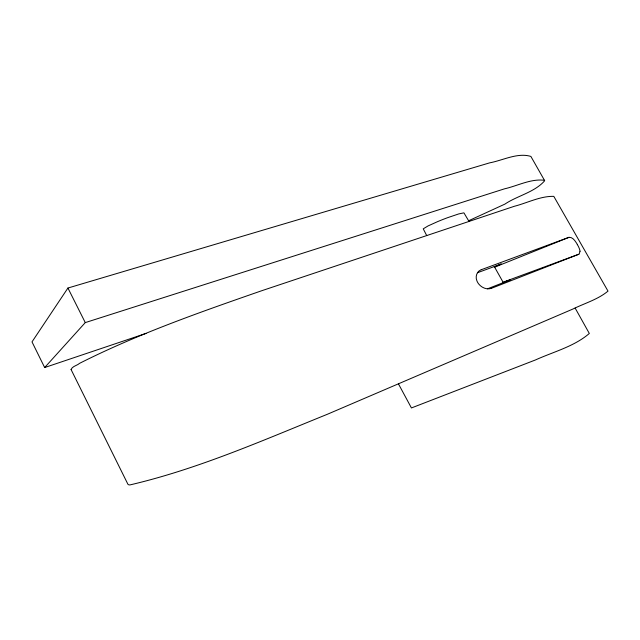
<?xml version="1.0" encoding="UTF-8"?>
<svg xmlns="http://www.w3.org/2000/svg" width="640" height="640" viewBox="0 0 640 640"><rect width="100%" height="100%" fill="white"/><g stroke="black" fill="none" stroke-linecap="round" stroke-linejoin="round"><path stroke-width="0.96" d="M468.632 220.752L504.92 204.096C517.304 195.728 534.648 192.296 544.696 180.728L530.88 156.424C517.64 152.336 502.928 160.368 489.744 162.832L67.928 288.04L32 341.888L44.664 367.544L146.048 333.416M44.664 367.544L85.272 322.6L504.504 188.832C517.52 185.904 531.232 178.4 544.6 180.336M481.008 269.816C476.784 271.384 475.168 276.664 476.84 280.64A14.656 12.52 3.9 0 0 478.72 283.992C481.624 287.696 486.84 289.936 491.44 288.32M579.96 251.28L579.248 253.96A1.792 1.528 3.9 0 1 578.744 254.272L491.592 288.256M494.656 267.176L569.032 237.312C573.072 237.048 575.424 241.472 577.384 244.432M494.472 266.848L501.336 263.96L477.464 272.728M487.472 288.824L510.288 279.888L504.52 281.936M481.24 269.728L569.032 237.312M503.08 282.208L578.744 254.264M575.152 308.08L589.32 333.464C574.216 346.544 553.472 351.768 535.456 359.96L411.432 407.952L398.424 383.824M469.016 221.44L463.92 212.848L458.704 213.936L447.496 217.72A252.664 215.888 3.9 0 0 437.704 221.584L428.088 225.912L423.248 228.832L426.712 235.576M494.224 266.416L503.352 282.696M67.928 288.04L85.272 322.6M577.256 244.496A24.752 21.152 3.9 0 1 580.088 251.256M71.072 369.536L127.904 484.224C128.32 484.864 129.208 484.864 129.88 484.936C197.984 469.056 262.504 440.512 327.16 414.36L572.784 309.096C584.488 303.296 597.912 299.536 608 291.104L553.8 196.36C540.44 196 527.304 202.952 514.4 206.264L261.896 290.672C200.152 312.128 138.096 333.808 79.648 363.296C77.216 365.576 72.344 366.112 71.072 369.536"/></g></svg>
